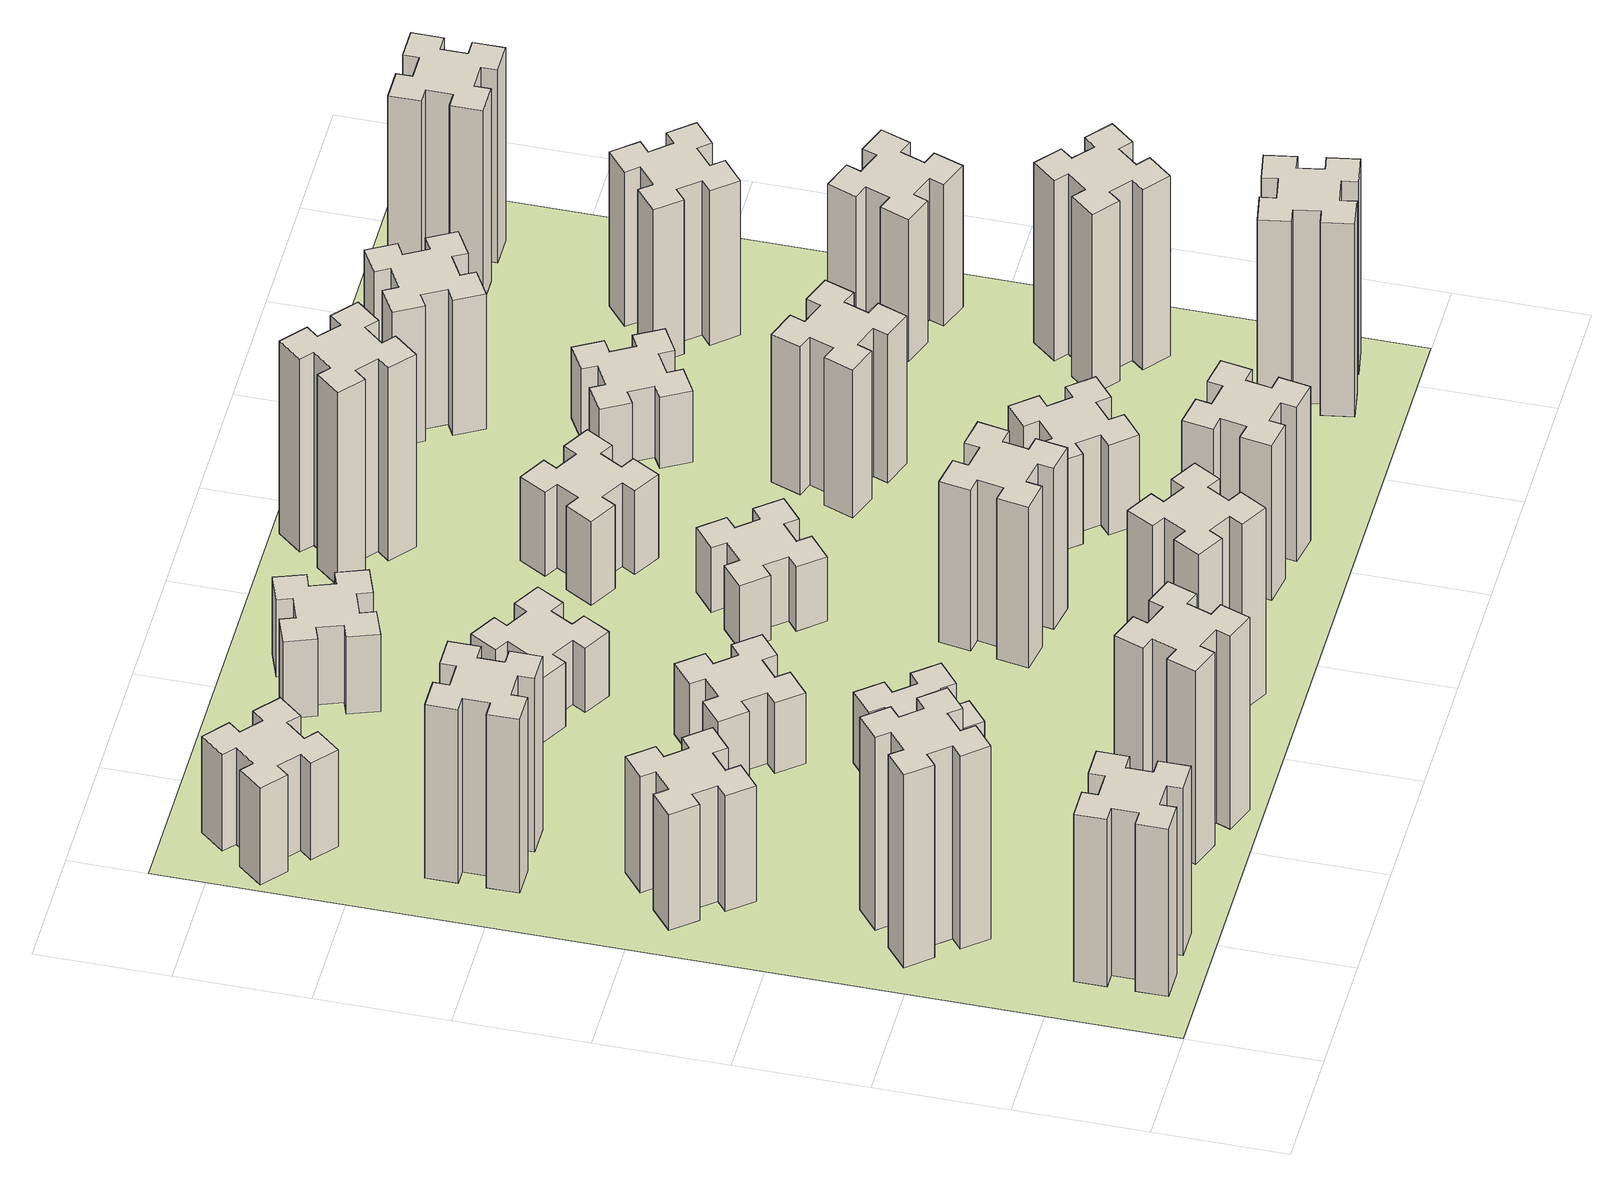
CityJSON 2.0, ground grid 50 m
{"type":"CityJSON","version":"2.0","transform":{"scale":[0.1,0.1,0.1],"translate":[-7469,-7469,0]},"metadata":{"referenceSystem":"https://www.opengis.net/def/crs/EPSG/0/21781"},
"CityObjects":{
"building1":{"type":"Building","attributes":{"class":"1000","function":"1000","usage":"1000","yearOfConstruction":2016,"roofType":"1000","measuredHeight":78,"storeysAboveGround":30,"storeysBelowGround":0},"geometry":[{"type":"Solid","lod":"1","boundaries":[[[[0,1,2,3,4,5,6,7,8,9,10,11,12,13,14,15,16,17,18,19]],[[17,16,20,21]],[[16,15,22,20]],[[15,14,23,22]],[[14,13,24,23]],[[13,12,25,24]],[[12,11,26,25]],[[11,10,27,26]],[[10,9,28,27]],[[9,8,29,28]],[[8,7,30,29]],[[7,6,31,30]],[[6,5,32,31]],[[5,4,33,32]],[[4,3,34,33]],[[3,2,35,34]],[[2,1,36,35]],[[1,0,37,36]],[[0,19,38,37]],[[19,18,39,38]],[[18,17,21,39]],[[24,25,26,27,28,29,30,31,32,33,34,35,36,37,38,39,21,20,22,23]]]]}]},
"building2":{"type":"Building","attributes":{"class":"1000","function":"1000","usage":"1000","yearOfConstruction":2016,"roofType":"1000","measuredHeight":90,"storeysAboveGround":30,"storeysBelowGround":0},"geometry":[{"type":"Solid","lod":"1","boundaries":[[[[40,41,42,43,44,45,46,47,48,49,50,51,52,53,54,55,56,57,58,59]],[[57,56,60,61]],[[56,55,62,60]],[[55,54,63,62]],[[54,53,64,63]],[[53,52,65,64]],[[52,51,66,65]],[[51,50,67,66]],[[50,49,68,67]],[[49,48,69,68]],[[48,47,70,69]],[[47,46,71,70]],[[46,45,72,71]],[[45,44,73,72]],[[44,43,74,73]],[[43,42,75,74]],[[42,41,76,75]],[[41,40,77,76]],[[40,59,78,77]],[[59,58,79,78]],[[58,57,61,79]],[[64,65,66,67,68,69,70,71,72,73,74,75,76,77,78,79,61,60,62,63]]]]}]},
"building3":{"type":"Building","attributes":{"class":"1000","function":"1000","usage":"1000","yearOfConstruction":2016,"roofType":"1000","measuredHeight":54,"storeysAboveGround":30,"storeysBelowGround":0},"geometry":[{"type":"Solid","lod":"1","boundaries":[[[[80,81,82,83,84,85,86,87,88,89,90,91,92,93,94,95,96,97,98,99]],[[97,96,100,101]],[[96,95,102,100]],[[95,94,103,102]],[[94,93,104,103]],[[93,92,105,104]],[[92,91,106,105]],[[91,90,107,106]],[[90,89,108,107]],[[89,88,109,108]],[[88,87,110,109]],[[87,86,111,110]],[[86,85,112,111]],[[85,84,113,112]],[[84,83,114,113]],[[83,82,115,114]],[[82,81,116,115]],[[81,80,117,116]],[[80,99,118,117]],[[99,98,119,118]],[[98,97,101,119]],[[104,105,106,107,108,109,110,111,112,113,114,115,116,117,118,119,101,100,102,103]]]]}]},
"building4":{"type":"Building","attributes":{"class":"1000","function":"1000","usage":"1000","yearOfConstruction":2016,"roofType":"1000","measuredHeight":81,"storeysAboveGround":30,"storeysBelowGround":0},"geometry":[{"type":"Solid","lod":"1","boundaries":[[[[120,121,122,123,124,125,126,127,128,129,130,131,132,133,134,135,136,137,138,139]],[[137,136,140,141]],[[136,135,142,140]],[[135,134,143,142]],[[134,133,144,143]],[[133,132,145,144]],[[132,131,146,145]],[[131,130,147,146]],[[130,129,148,147]],[[129,128,149,148]],[[128,127,150,149]],[[127,126,151,150]],[[126,125,152,151]],[[125,124,153,152]],[[124,123,154,153]],[[123,122,155,154]],[[122,121,156,155]],[[121,120,157,156]],[[120,139,158,157]],[[139,138,159,158]],[[138,137,141,159]],[[144,145,146,147,148,149,150,151,152,153,154,155,156,157,158,159,141,140,142,143]]]]}]},
"building5":{"type":"Building","attributes":{"class":"1000","function":"1000","usage":"1000","yearOfConstruction":2016,"roofType":"1000","measuredHeight":90,"storeysAboveGround":30,"storeysBelowGround":0},"geometry":[{"type":"Solid","lod":"1","boundaries":[[[[160,161,162,163,164,165,166,167,168,169,170,171,172,173,174,175,176,177,178,179]],[[177,176,180,181]],[[176,175,182,180]],[[175,174,183,182]],[[174,173,184,183]],[[173,172,185,184]],[[172,171,186,185]],[[171,170,187,186]],[[170,169,188,187]],[[169,168,189,188]],[[168,167,190,189]],[[167,166,191,190]],[[166,165,192,191]],[[165,164,193,192]],[[164,163,194,193]],[[163,162,195,194]],[[162,161,196,195]],[[161,160,197,196]],[[160,179,198,197]],[[179,178,199,198]],[[178,177,181,199]],[[184,185,186,187,188,189,190,191,192,193,194,195,196,197,198,199,181,180,182,183]]]]}]},
"building6":{"type":"Building","attributes":{"class":"1000","function":"1000","usage":"1000","yearOfConstruction":2016,"roofType":"1000","measuredHeight":45,"storeysAboveGround":30,"storeysBelowGround":0},"geometry":[{"type":"Solid","lod":"1","boundaries":[[[[200,201,202,203,204,205,206,207,208,209,210,211,212,213,214,215,216,217,218,219]],[[217,216,220,221]],[[216,215,222,220]],[[215,214,223,222]],[[214,213,224,223]],[[213,212,225,224]],[[212,211,226,225]],[[211,210,227,226]],[[210,209,228,227]],[[209,208,229,228]],[[208,207,230,229]],[[207,206,231,230]],[[206,205,232,231]],[[205,204,233,232]],[[204,203,234,233]],[[203,202,235,234]],[[202,201,236,235]],[[201,200,237,236]],[[200,219,238,237]],[[219,218,239,238]],[[218,217,221,239]],[[224,225,226,227,228,229,230,231,232,233,234,235,236,237,238,239,221,220,222,223]]]]}]},
"building7":{"type":"Building","attributes":{"class":"1000","function":"1000","usage":"1000","yearOfConstruction":2016,"roofType":"1000","measuredHeight":33,"storeysAboveGround":30,"storeysBelowGround":0},"geometry":[{"type":"Solid","lod":"1","boundaries":[[[[240,241,242,243,244,245,246,247,248,249,250,251,252,253,254,255,256,257,258,259]],[[257,256,260,261]],[[256,255,262,260]],[[255,254,263,262]],[[254,253,264,263]],[[253,252,265,264]],[[252,251,266,265]],[[251,250,267,266]],[[250,249,268,267]],[[249,248,269,268]],[[248,247,270,269]],[[247,246,271,270]],[[246,245,272,271]],[[245,244,273,272]],[[244,243,274,273]],[[243,242,275,274]],[[242,241,276,275]],[[241,240,277,276]],[[240,259,278,277]],[[259,258,279,278]],[[258,257,261,279]],[[264,265,266,267,268,269,270,271,272,273,274,275,276,277,278,279,261,260,262,263]]]]}]},
"building8":{"type":"Building","attributes":{"class":"1000","function":"1000","usage":"1000","yearOfConstruction":2016,"roofType":"1000","measuredHeight":33,"storeysAboveGround":30,"storeysBelowGround":0},"geometry":[{"type":"Solid","lod":"1","boundaries":[[[[280,281,282,283,284,285,286,287,288,289,290,291,292,293,294,295,296,297,298,299]],[[297,296,300,301]],[[296,295,302,300]],[[295,294,303,302]],[[294,293,304,303]],[[293,292,305,304]],[[292,291,306,305]],[[291,290,307,306]],[[290,289,308,307]],[[289,288,309,308]],[[288,287,310,309]],[[287,286,311,310]],[[286,285,312,311]],[[285,284,313,312]],[[284,283,314,313]],[[283,282,315,314]],[[282,281,316,315]],[[281,280,317,316]],[[280,299,318,317]],[[299,298,319,318]],[[298,297,301,319]],[[304,305,306,307,308,309,310,311,312,313,314,315,316,317,318,319,301,300,302,303]]]]}]},
"building9":{"type":"Building","attributes":{"class":"1000","function":"1000","usage":"1000","yearOfConstruction":2016,"roofType":"1000","measuredHeight":87,"storeysAboveGround":30,"storeysBelowGround":0},"geometry":[{"type":"Solid","lod":"1","boundaries":[[[[320,321,322,323,324,325,326,327,328,329,330,331,332,333,334,335,336,337,338,339]],[[337,336,340,341]],[[336,335,342,340]],[[335,334,343,342]],[[334,333,344,343]],[[333,332,345,344]],[[332,331,346,345]],[[331,330,347,346]],[[330,329,348,347]],[[329,328,349,348]],[[328,327,350,349]],[[327,326,351,350]],[[326,325,352,351]],[[325,324,353,352]],[[324,323,354,353]],[[323,322,355,354]],[[322,321,356,355]],[[321,320,357,356]],[[320,339,358,357]],[[339,338,359,358]],[[338,337,341,359]],[[344,345,346,347,348,349,350,351,352,353,354,355,356,357,358,359,341,340,342,343]]]]}]},
"building10":{"type":"Building","attributes":{"class":"1000","function":"1000","usage":"1000","yearOfConstruction":2016,"roofType":"1000","measuredHeight":30,"storeysAboveGround":30,"storeysBelowGround":0},"geometry":[{"type":"Solid","lod":"1","boundaries":[[[[360,361,362,363,364,365,366,367,368,369,370,371,372,373,374,375,376,377,378,379]],[[377,376,380,381]],[[376,375,382,380]],[[375,374,383,382]],[[374,373,384,383]],[[373,372,385,384]],[[372,371,386,385]],[[371,370,387,386]],[[370,369,388,387]],[[369,368,389,388]],[[368,367,390,389]],[[367,366,391,390]],[[366,365,392,391]],[[365,364,393,392]],[[364,363,394,393]],[[363,362,395,394]],[[362,361,396,395]],[[361,360,397,396]],[[360,379,398,397]],[[379,378,399,398]],[[378,377,381,399]],[[384,385,386,387,388,389,390,391,392,393,394,395,396,397,398,399,381,380,382,383]]]]}]},
"building11":{"type":"Building","attributes":{"class":"1000","function":"1000","usage":"1000","yearOfConstruction":2016,"roofType":"1000","measuredHeight":36,"storeysAboveGround":30,"storeysBelowGround":0},"geometry":[{"type":"Solid","lod":"1","boundaries":[[[[400,401,402,403,404,405,406,407,408,409,410,411,412,413,414,415,416,417,418,419]],[[417,416,420,421]],[[416,415,422,420]],[[415,414,423,422]],[[414,413,424,423]],[[413,412,425,424]],[[412,411,426,425]],[[411,410,427,426]],[[410,409,428,427]],[[409,408,429,428]],[[408,407,430,429]],[[407,406,431,430]],[[406,405,432,431]],[[405,404,433,432]],[[404,403,434,433]],[[403,402,435,434]],[[402,401,436,435]],[[401,400,437,436]],[[400,419,438,437]],[[419,418,439,438]],[[418,417,421,439]],[[424,425,426,427,428,429,430,431,432,433,434,435,436,437,438,439,421,420,422,423]]]]}]},
"building12":{"type":"Building","attributes":{"class":"1000","function":"1000","usage":"1000","yearOfConstruction":2016,"roofType":"1000","measuredHeight":75,"storeysAboveGround":30,"storeysBelowGround":0},"geometry":[{"type":"Solid","lod":"1","boundaries":[[[[440,441,442,443,444,445,446,447,448,449,450,451,452,453,454,455,456,457,458,459]],[[457,456,460,461]],[[456,455,462,460]],[[455,454,463,462]],[[454,453,464,463]],[[453,452,465,464]],[[452,451,466,465]],[[451,450,467,466]],[[450,449,468,467]],[[449,448,469,468]],[[448,447,470,469]],[[447,446,471,470]],[[446,445,472,471]],[[445,444,473,472]],[[444,443,474,473]],[[443,442,475,474]],[[442,441,476,475]],[[441,440,477,476]],[[440,459,478,477]],[[459,458,479,478]],[[458,457,461,479]],[[464,465,466,467,468,469,470,471,472,473,474,475,476,477,478,479,461,460,462,463]]]]}]},
"building13":{"type":"Building","attributes":{"class":"1000","function":"1000","usage":"1000","yearOfConstruction":2016,"roofType":"1000","measuredHeight":30,"storeysAboveGround":30,"storeysBelowGround":0},"geometry":[{"type":"Solid","lod":"1","boundaries":[[[[480,481,482,483,484,485,486,487,488,489,490,491,492,493,494,495,496,497,498,499]],[[497,496,500,501]],[[496,495,502,500]],[[495,494,503,502]],[[494,493,504,503]],[[493,492,505,504]],[[492,491,506,505]],[[491,490,507,506]],[[490,489,508,507]],[[489,488,509,508]],[[488,487,510,509]],[[487,486,511,510]],[[486,485,512,511]],[[485,484,513,512]],[[484,483,514,513]],[[483,482,515,514]],[[482,481,516,515]],[[481,480,517,516]],[[480,499,518,517]],[[499,498,519,518]],[[498,497,501,519]],[[504,505,506,507,508,509,510,511,512,513,514,515,516,517,518,519,501,500,502,503]]]]}]},
"building14":{"type":"Building","attributes":{"class":"1000","function":"1000","usage":"1000","yearOfConstruction":2016,"roofType":"1000","measuredHeight":72,"storeysAboveGround":30,"storeysBelowGround":0},"geometry":[{"type":"Solid","lod":"1","boundaries":[[[[520,521,522,523,524,525,526,527,528,529,530,531,532,533,534,535,536,537,538,539]],[[537,536,540,541]],[[536,535,542,540]],[[535,534,543,542]],[[534,533,544,543]],[[533,532,545,544]],[[532,531,546,545]],[[531,530,547,546]],[[530,529,548,547]],[[529,528,549,548]],[[528,527,550,549]],[[527,526,551,550]],[[526,525,552,551]],[[525,524,553,552]],[[524,523,554,553]],[[523,522,555,554]],[[522,521,556,555]],[[521,520,557,556]],[[520,539,558,557]],[[539,538,559,558]],[[538,537,541,559]],[[544,545,546,547,548,549,550,551,552,553,554,555,556,557,558,559,541,540,542,543]]]]}]},
"building15":{"type":"Building","attributes":{"class":"1000","function":"1000","usage":"1000","yearOfConstruction":2016,"roofType":"1000","measuredHeight":39,"storeysAboveGround":30,"storeysBelowGround":0},"geometry":[{"type":"Solid","lod":"1","boundaries":[[[[560,561,562,563,564,565,566,567,568,569,570,571,572,573,574,575,576,577,578,579]],[[577,576,580,581]],[[576,575,582,580]],[[575,574,583,582]],[[574,573,584,583]],[[573,572,585,584]],[[572,571,586,585]],[[571,570,587,586]],[[570,569,588,587]],[[569,568,589,588]],[[568,567,590,589]],[[567,566,591,590]],[[566,565,592,591]],[[565,564,593,592]],[[564,563,594,593]],[[563,562,595,594]],[[562,561,596,595]],[[561,560,597,596]],[[560,579,598,597]],[[579,578,599,598]],[[578,577,581,599]],[[584,585,586,587,588,589,590,591,592,593,594,595,596,597,598,599,581,580,582,583]]]]}]},
"building16":{"type":"Building","attributes":{"class":"1000","function":"1000","usage":"1000","yearOfConstruction":2016,"roofType":"1000","measuredHeight":90,"storeysAboveGround":30,"storeysBelowGround":0},"geometry":[{"type":"Solid","lod":"1","boundaries":[[[[600,601,602,603,604,605,606,607,608,609,610,611,612,613,614,615,616,617,618,619]],[[617,616,620,621]],[[616,615,622,620]],[[615,614,623,622]],[[614,613,624,623]],[[613,612,625,624]],[[612,611,626,625]],[[611,610,627,626]],[[610,609,628,627]],[[609,608,629,628]],[[608,607,630,629]],[[607,606,631,630]],[[606,605,632,631]],[[605,604,633,632]],[[604,603,634,633]],[[603,602,635,634]],[[602,601,636,635]],[[601,600,637,636]],[[600,619,638,637]],[[619,618,639,638]],[[618,617,621,639]],[[624,625,626,627,628,629,630,631,632,633,634,635,636,637,638,639,621,620,622,623]]]]}]},
"building17":{"type":"Building","attributes":{"class":"1000","function":"1000","usage":"1000","yearOfConstruction":2016,"roofType":"1000","measuredHeight":42,"storeysAboveGround":30,"storeysBelowGround":0},"geometry":[{"type":"Solid","lod":"1","boundaries":[[[[640,641,642,643,644,645,646,647,648,649,650,651,652,653,654,655,656,657,658,659]],[[657,656,660,661]],[[656,655,662,660]],[[655,654,663,662]],[[654,653,664,663]],[[653,652,665,664]],[[652,651,666,665]],[[651,650,667,666]],[[650,649,668,667]],[[649,648,669,668]],[[648,647,670,669]],[[647,646,671,670]],[[646,645,672,671]],[[645,644,673,672]],[[644,643,674,673]],[[643,642,675,674]],[[642,641,676,675]],[[641,640,677,676]],[[640,659,678,677]],[[659,658,679,678]],[[658,657,661,679]],[[664,665,666,667,668,669,670,671,672,673,674,675,676,677,678,679,661,660,662,663]]]]}]},
"building18":{"type":"Building","attributes":{"class":"1000","function":"1000","usage":"1000","yearOfConstruction":2016,"roofType":"1000","measuredHeight":69,"storeysAboveGround":30,"storeysBelowGround":0},"geometry":[{"type":"Solid","lod":"1","boundaries":[[[[680,681,682,683,684,685,686,687,688,689,690,691,692,693,694,695,696,697,698,699]],[[697,696,700,701]],[[696,695,702,700]],[[695,694,703,702]],[[694,693,704,703]],[[693,692,705,704]],[[692,691,706,705]],[[691,690,707,706]],[[690,689,708,707]],[[689,688,709,708]],[[688,687,710,709]],[[687,686,711,710]],[[686,685,712,711]],[[685,684,713,712]],[[684,683,714,713]],[[683,682,715,714]],[[682,681,716,715]],[[681,680,717,716]],[[680,699,718,717]],[[699,698,719,718]],[[698,697,701,719]],[[704,705,706,707,708,709,710,711,712,713,714,715,716,717,718,719,701,700,702,703]]]]}]},
"building19":{"type":"Building","attributes":{"class":"1000","function":"1000","usage":"1000","yearOfConstruction":2016,"roofType":"1000","measuredHeight":33,"storeysAboveGround":30,"storeysBelowGround":0},"geometry":[{"type":"Solid","lod":"1","boundaries":[[[[720,721,722,723,724,725,726,727,728,729,730,731,732,733,734,735,736,737,738,739]],[[737,736,740,741]],[[736,735,742,740]],[[735,734,743,742]],[[734,733,744,743]],[[733,732,745,744]],[[732,731,746,745]],[[731,730,747,746]],[[730,729,748,747]],[[729,728,749,748]],[[728,727,750,749]],[[727,726,751,750]],[[726,725,752,751]],[[725,724,753,752]],[[724,723,754,753]],[[723,722,755,754]],[[722,721,756,755]],[[721,720,757,756]],[[720,739,758,757]],[[739,738,759,758]],[[738,737,741,759]],[[744,745,746,747,748,749,750,751,752,753,754,755,756,757,758,759,741,740,742,743]]]]}]},
"building20":{"type":"Building","attributes":{"class":"1000","function":"1000","usage":"1000","yearOfConstruction":2016,"roofType":"1000","measuredHeight":90,"storeysAboveGround":30,"storeysBelowGround":0},"geometry":[{"type":"Solid","lod":"1","boundaries":[[[[760,761,762,763,764,765,766,767,768,769,770,771,772,773,774,775,776,777,778,779]],[[777,776,780,781]],[[776,775,782,780]],[[775,774,783,782]],[[774,773,784,783]],[[773,772,785,784]],[[772,771,786,785]],[[771,770,787,786]],[[770,769,788,787]],[[769,768,789,788]],[[768,767,790,789]],[[767,766,791,790]],[[766,765,792,791]],[[765,764,793,792]],[[764,763,794,793]],[[763,762,795,794]],[[762,761,796,795]],[[761,760,797,796]],[[760,779,798,797]],[[779,778,799,798]],[[778,777,781,799]],[[784,785,786,787,788,789,790,791,792,793,794,795,796,797,798,799,781,780,782,783]]]]}]},
"building21":{"type":"Building","attributes":{"class":"1000","function":"1000","usage":"1000","yearOfConstruction":2016,"roofType":"1000","measuredHeight":63,"storeysAboveGround":30,"storeysBelowGround":0},"geometry":[{"type":"Solid","lod":"1","boundaries":[[[[800,801,802,803,804,805,806,807,808,809,810,811,812,813,814,815,816,817,818,819]],[[817,816,820,821]],[[816,815,822,820]],[[815,814,823,822]],[[814,813,824,823]],[[813,812,825,824]],[[812,811,826,825]],[[811,810,827,826]],[[810,809,828,827]],[[809,808,829,828]],[[808,807,830,829]],[[807,806,831,830]],[[806,805,832,831]],[[805,804,833,832]],[[804,803,834,833]],[[803,802,835,834]],[[802,801,836,835]],[[801,800,837,836]],[[800,819,838,837]],[[819,818,839,838]],[[818,817,821,839]],[[824,825,826,827,828,829,830,831,832,833,834,835,836,837,838,839,821,820,822,823]]]]}]},
"building22":{"type":"Building","attributes":{"class":"1000","function":"1000","usage":"1000","yearOfConstruction":2016,"roofType":"1000","measuredHeight":84,"storeysAboveGround":30,"storeysBelowGround":0},"geometry":[{"type":"Solid","lod":"1","boundaries":[[[[840,841,842,843,844,845,846,847,848,849,850,851,852,853,854,855,856,857,858,859]],[[857,856,860,861]],[[856,855,862,860]],[[855,854,863,862]],[[854,853,864,863]],[[853,852,865,864]],[[852,851,866,865]],[[851,850,867,866]],[[850,849,868,867]],[[849,848,869,868]],[[848,847,870,869]],[[847,846,871,870]],[[846,845,872,871]],[[845,844,873,872]],[[844,843,874,873]],[[843,842,875,874]],[[842,841,876,875]],[[841,840,877,876]],[[840,859,878,877]],[[859,858,879,878]],[[858,857,861,879]],[[864,865,866,867,868,869,870,871,872,873,874,875,876,877,878,879,861,860,862,863]]]]}]},
"building23":{"type":"Building","attributes":{"class":"1000","function":"1000","usage":"1000","yearOfConstruction":2016,"roofType":"1000","measuredHeight":66,"storeysAboveGround":30,"storeysBelowGround":0},"geometry":[{"type":"Solid","lod":"1","boundaries":[[[[880,881,882,883,884,885,886,887,888,889,890,891,892,893,894,895,896,897,898,899]],[[897,896,900,901]],[[896,895,902,900]],[[895,894,903,902]],[[894,893,904,903]],[[893,892,905,904]],[[892,891,906,905]],[[891,890,907,906]],[[890,889,908,907]],[[889,888,909,908]],[[888,887,910,909]],[[887,886,911,910]],[[886,885,912,911]],[[885,884,913,912]],[[884,883,914,913]],[[883,882,915,914]],[[882,881,916,915]],[[881,880,917,916]],[[880,899,918,917]],[[899,898,919,918]],[[898,897,901,919]],[[904,905,906,907,908,909,910,911,912,913,914,915,916,917,918,919,901,900,902,903]]]]}]},
"building24":{"type":"Building","attributes":{"class":"1000","function":"1000","usage":"1000","yearOfConstruction":2016,"roofType":"1000","measuredHeight":72,"storeysAboveGround":30,"storeysBelowGround":0},"geometry":[{"type":"Solid","lod":"1","boundaries":[[[[920,921,922,923,924,925,926,927,928,929,930,931,932,933,934,935,936,937,938,939]],[[937,936,940,941]],[[936,935,942,940]],[[935,934,943,942]],[[934,933,944,943]],[[933,932,945,944]],[[932,931,946,945]],[[931,930,947,946]],[[930,929,948,947]],[[929,928,949,948]],[[928,927,950,949]],[[927,926,951,950]],[[926,925,952,951]],[[925,924,953,952]],[[924,923,954,953]],[[923,922,955,954]],[[922,921,956,955]],[[921,920,957,956]],[[920,939,958,957]],[[939,938,959,958]],[[938,937,941,959]],[[944,945,946,947,948,949,950,951,952,953,954,955,956,957,958,959,941,940,942,943]]]]}]},
"building25":{"type":"Building","attributes":{"class":"1000","function":"1000","usage":"1000","yearOfConstruction":2016,"roofType":"1000","measuredHeight":90,"storeysAboveGround":30,"storeysBelowGround":0},"geometry":[{"type":"Solid","lod":"1","boundaries":[[[[960,961,962,963,964,965,966,967,968,969,970,971,972,973,974,975,976,977,978,979]],[[977,976,980,981]],[[976,975,982,980]],[[975,974,983,982]],[[974,973,984,983]],[[973,972,985,984]],[[972,971,986,985]],[[971,970,987,986]],[[970,969,988,987]],[[969,968,989,988]],[[968,967,990,989]],[[967,966,991,990]],[[966,965,992,991]],[[965,964,993,992]],[[964,963,994,993]],[[963,962,995,994]],[[962,961,996,995]],[[961,960,997,996]],[[960,979,998,997]],[[979,978,999,998]],[[978,977,981,999]],[[984,985,986,987,988,989,990,991,992,993,994,995,996,997,998,999,981,980,982,983]]]]}]},
"landuse1":{"type":"LandUse","attributes":{"name":"plot1","function":"1010"},"geometry":[{"type":"MultiSurface","lod":"1","boundaries":[[[1000,1001,1002,1003]]]}]}
},
"vertices":[
[265,325,0],[265,225,0],[205,225,0],[205,105,0],[325,105,0],[325,165,0],[425,165,0],[425,105,0],[545,105,0],[545,225,0],[485,225,0],[485,325,0],[545,325,0],[545,445,0],[425,445,0],[425,385,0],[325,385,0],[325,445,0],[205,445,0],[205,325,0],[325,385,780],[325,445,780],[425,385,780],[425,445,780],[545,445,780],[545,325,780],[485,325,780],[485,225,780],[545,225,780],[545,105,780],[425,105,780],[425,165,780],[325,165,780],[325,105,780],[205,105,780],[205,225,780],[265,225,780],[265,325,780],[205,325,780],[205,445,780],
[492,1048,0],[427,1124,0],[473,1163,0],[396,1255,0],[304,1178,0],[343,1132,0],[266,1067,0],[228,1113,0],[136,1036,0],[213,944,0],[259,983,0],[323,906,0],[277,868,0],[354,776,0],[446,853,0],[408,899,0],[484,963,0],[523,917,0],[615,994,0],[538,1086,0],[484,963,900],[523,917,900],[408,899,900],[446,853,900],[354,776,900],[277,868,900],[323,906,900],[259,983,900],[213,944,900],[136,1036,900],[228,1113,900],[266,1067,900],[343,1132,900],[304,1178,900],[396,1255,900],[473,1163,900],[427,1124,900],[492,1048,900],[538,1086,900],[615,994,900],
[492,1888,0],[427,1964,0],[473,2003,0],[396,2095,0],[304,2018,0],[343,1972,0],[266,1907,0],[228,1953,0],[136,1876,0],[213,1784,0],[259,1823,0],[323,1746,0],[277,1708,0],[354,1616,0],[446,1693,0],[408,1739,0],[484,1803,0],[523,1757,0],[615,1834,0],[538,1926,0],[484,1803,540],[523,1757,540],[408,1739,540],[446,1693,540],[354,1616,540],[277,1708,540],[323,1746,540],[259,1823,540],[213,1784,540],[136,1876,540],[228,1953,540],[266,1907,540],[343,1972,540],[304,2018,540],[396,2095,540],[473,2003,540],[427,1964,540],[492,1888,540],[538,1926,540],[615,1834,540],
[485,2545,0],[485,2645,0],[545,2645,0],[545,2765,0],[425,2765,0],[425,2705,0],[325,2705,0],[325,2765,0],[205,2765,0],[205,2645,0],[265,2645,0],[265,2545,0],[205,2545,0],[205,2425,0],[325,2425,0],[325,2485,0],[425,2485,0],[425,2425,0],[545,2425,0],[545,2545,0],[425,2485,810],[425,2425,810],[325,2485,810],[325,2425,810],[205,2425,810],[205,2545,810],[265,2545,810],[265,2645,810],[205,2645,810],[205,2765,810],[325,2765,810],[325,2705,810],[425,2705,810],[425,2765,810],[545,2765,810],[545,2645,810],[485,2645,810],[485,2545,810],[545,2545,810],[545,2425,810],
[1029,360,0],[995,266,0],[939,287,0],[897,174,0],[1010,133,0],[1031,189,0],[1125,155,0],[1104,99,0],[1217,57,0],[1258,170,0],[1202,191,0],[1236,285,0],[1292,264,0],[1333,377,0],[1220,418,0],[1200,362,0],[1106,396,0],[1127,452,0],[1014,493,0],[973,380,0],[1106,396,900],[1127,452,900],[1200,362,900],[1220,418,900],[1333,377,900],[1292,264,900],[1236,285,900],[1202,191,900],[1258,170,900],[1217,57,900],[1104,99,900],[1125,155,900],[1031,189,900],[1010,133,900],[897,174,900],[939,287,900],[995,266,900],[1029,360,900],[973,380,900],[1014,493,900],
[384,3387,0],[308,3452,0],[346,3498,0],[254,3575,0],[177,3483,0],[223,3444,0],[159,3368,0],[113,3406,0],[36,3314,0],[128,3237,0],[166,3283,0],[243,3219,0],[204,3173,0],[296,3096,0],[373,3188,0],[327,3226,0],[392,3303,0],[438,3264,0],[515,3356,0],[423,3433,0],[392,3303,450],[438,3264,450],[327,3226,450],[373,3188,450],[296,3096,450],[204,3173,450],[243,3219,450],[166,3283,450],[128,3237,450],[36,3314,450],[113,3406,450],[159,3368,450],[223,3444,450],[177,3483,450],[254,3575,450],[346,3498,450],[308,3452,450],[384,3387,450],[423,3433,450],[515,3356,450],
[1083,1332,0],[1006,1267,0],[968,1313,0],[876,1236,0],[953,1144,0],[999,1183,0],[1063,1106,0],[1017,1068,0],[1094,976,0],[1186,1053,0],[1148,1099,0],[1224,1163,0],[1263,1117,0],[1355,1194,0],[1278,1286,0],[1232,1248,0],[1167,1324,0],[1213,1363,0],[1136,1455,0],[1044,1378,0],[1167,1324,330],[1213,1363,330],[1232,1248,330],[1278,1286,330],[1355,1194,330],[1263,1117,330],[1224,1163,330],[1148,1099,330],[1186,1053,330],[1094,976,330],[1017,1068,330],[1063,1106,330],[999,1183,330],[953,1144,330],[876,1236,330],[968,1313,330],[1006,1267,330],[1083,1332,330],[1044,1378,330],[1136,1455,330],
[1083,1972,0],[1006,1907,0],[968,1953,0],[876,1876,0],[953,1784,0],[999,1823,0],[1063,1746,0],[1017,1708,0],[1094,1616,0],[1186,1693,0],[1148,1739,0],[1224,1803,0],[1263,1757,0],[1355,1834,0],[1278,1926,0],[1232,1888,0],[1167,1964,0],[1213,2003,0],[1136,2095,0],[1044,2018,0],[1167,1964,330],[1213,2003,330],[1232,1888,330],[1278,1926,330],[1355,1834,330],[1263,1757,330],[1224,1803,330],[1148,1739,330],[1186,1693,330],[1094,1616,330],[1017,1708,330],[1063,1746,330],[999,1823,330],[953,1784,330],[876,1876,330],[968,1953,330],[1006,1907,330],[1083,1972,330],[1044,2018,330],[1136,2095,330],
[1657,305,0],[1744,255,0],[1714,203,0],[1818,143,0],[1878,247,0],[1826,277,0],[1876,364,0],[1928,334,0],[1988,438,0],[1884,498,0],[1854,446,0],[1767,496,0],[1797,548,0],[1693,608,0],[1633,504,0],[1685,474,0],[1635,387,0],[1583,417,0],[1523,313,0],[1627,253,0],[1635,387,870],[1583,417,870],[1685,474,870],[1633,504,870],[1693,608,870],[1797,548,870],[1767,496,870],[1854,446,870],[1884,498,870],[1988,438,870],[1928,334,870],[1876,364,870],[1826,277,870],[1878,247,870],[1818,143,870],[1714,203,870],[1744,255,870],[1657,305,870],[1627,253,870],[1523,313,870],
[1314,2666,0],[1227,2716,0],[1257,2768,0],[1153,2828,0],[1093,2724,0],[1145,2694,0],[1095,2607,0],[1043,2637,0],[983,2533,0],[1087,2473,0],[1117,2525,0],[1204,2475,0],[1174,2423,0],[1278,2363,0],[1338,2467,0],[1286,2497,0],[1336,2584,0],[1388,2554,0],[1448,2658,0],[1344,2718,0],[1336,2584,300],[1388,2554,300],[1286,2497,300],[1338,2467,300],[1278,2363,300],[1174,2423,300],[1204,2475,300],[1117,2525,300],[1087,2473,300],[983,2533,300],[1043,2637,300],[1095,2607,300],[1145,2694,300],[1093,2724,300],[1153,2828,300],[1257,2768,300],[1227,2716,300],[1314,2666,300],[1344,2718,300],[1448,2658,300],
[995,3345,0],[1029,3251,0],[973,3230,0],[1014,3117,0],[1127,3159,0],[1106,3215,0],[1200,3249,0],[1220,3193,0],[1333,3234,0],[1292,3347,0],[1236,3326,0],[1202,3420,0],[1258,3440,0],[1217,3553,0],[1104,3512,0],[1125,3456,0],[1031,3422,0],[1010,3478,0],[897,3437,0],[939,3324,0],[1031,3422,360],[1010,3478,360],[1125,3456,360],[1104,3512,360],[1217,3553,360],[1258,3440,360],[1202,3420,360],[1236,3326,360],[1292,3347,360],[1333,3234,360],[1220,3193,360],[1200,3249,360],[1106,3215,360],[1127,3159,360],[1014,3117,360],[973,3230,360],[1029,3251,360],[995,3345,360],[939,3324,360],[897,3437,360],
[2055,1047,0],[2072,1145,0],[2131,1135,0],[2152,1253,0],[2034,1274,0],[2024,1215,0],[1925,1232,0],[1936,1291,0],[1817,1312,0],[1797,1194,0],[1856,1184,0],[1838,1085,0],[1779,1096,0],[1758,977,0],[1877,957,0],[1887,1016,0],[1985,998,0],[1975,939,0],[2093,918,0],[2114,1037,0],[1985,998,750],[1975,939,750],[1887,1016,750],[1877,957,750],[1758,977,750],[1779,1096,750],[1838,1085,750],[1856,1184,750],[1797,1194,750],[1817,1312,750],[1936,1291,750],[1925,1232,750],[2024,1215,750],[2034,1274,750],[2152,1253,750],[2131,1135,750],[2072,1145,750],[2055,1047,750],[2114,1037,750],[2093,918,750],
[1972,1988,0],[1907,2064,0],[1953,2103,0],[1876,2195,0],[1784,2118,0],[1823,2072,0],[1746,2007,0],[1708,2053,0],[1616,1976,0],[1693,1884,0],[1739,1923,0],[1803,1846,0],[1757,1808,0],[1834,1716,0],[1926,1793,0],[1888,1839,0],[1964,1903,0],[2003,1857,0],[2095,1934,0],[2018,2026,0],[1964,1903,300],[2003,1857,300],[1888,1839,300],[1926,1793,300],[1834,1716,300],[1757,1808,300],[1803,1846,300],[1739,1923,300],[1693,1884,300],[1616,1976,300],[1708,2053,300],[1746,2007,300],[1823,2072,300],[1784,2118,300],[1876,2195,300],[1953,2103,300],[1907,2064,300],[1972,1988,300],[2018,2026,300],[2095,1934,300],
[2396,444,0],[2378,345,0],[2319,356,0],[2298,237,0],[2417,217,0],[2427,276,0],[2525,258,0],[2515,199,0],[2633,178,0],[2654,297,0],[2595,307,0],[2612,405,0],[2671,395,0],[2692,513,0],[2574,534,0],[2564,475,0],[2465,492,0],[2476,551,0],[2357,572,0],[2337,454,0],[2465,492,720],[2476,551,720],[2564,475,720],[2574,534,720],[2692,513,720],[2671,395,720],[2612,405,720],[2595,307,720],[2654,297,720],[2633,178,720],[2515,199,720],[2525,258,720],[2427,276,720],[2417,217,720],[2298,237,720],[2319,356,720],[2378,345,720],[2396,444,720],[2337,454,720],[2357,572,720],
[2026,2497,0],[2076,2584,0],[2128,2554,0],[2188,2658,0],[2084,2718,0],[2054,2666,0],[1967,2716,0],[1997,2768,0],[1893,2828,0],[1833,2724,0],[1885,2694,0],[1835,2607,0],[1783,2637,0],[1723,2533,0],[1827,2473,0],[1857,2525,0],[1944,2475,0],[1914,2423,0],[2018,2363,0],[2078,2467,0],[1944,2475,390],[1914,2423,390],[1857,2525,390],[1827,2473,390],[1723,2533,390],[1783,2637,390],[1835,2607,390],[1885,2694,390],[1833,2724,390],[1893,2828,390],[1997,2768,390],[1967,2716,390],[2054,2666,390],[2084,2718,390],[2188,2658,390],[2128,2554,390],[2076,2584,390],[2026,2497,390],[2078,2467,390],[2018,2363,390],
[1746,3383,0],[1823,3319,0],[1784,3273,0],[1876,3196,0],[1953,3288,0],[1907,3326,0],[1972,3403,0],[2018,3364,0],[2095,3456,0],[2003,3533,0],[1964,3487,0],[1888,3552,0],[1926,3598,0],[1834,3675,0],[1757,3583,0],[1803,3544,0],[1739,3468,0],[1693,3506,0],[1616,3414,0],[1708,3337,0],[1739,3468,900],[1693,3506,900],[1803,3544,900],[1757,3583,900],[1834,3675,900],[1926,3598,900],[1888,3552,900],[1964,3487,900],[2003,3533,900],[2095,3456,900],[2018,3364,900],[1972,3403,900],[1907,3326,900],[1953,3288,900],[1876,3196,900],[1784,3273,900],[1823,3319,900],[1746,3383,900],[1708,3337,900],[1616,3414,900],
[2563,1132,0],[2486,1067,0],[2448,1113,0],[2356,1036,0],[2433,944,0],[2479,983,0],[2543,906,0],[2497,868,0],[2574,776,0],[2666,853,0],[2628,899,0],[2704,963,0],[2743,917,0],[2835,994,0],[2758,1086,0],[2712,1048,0],[2647,1124,0],[2693,1163,0],[2616,1255,0],[2524,1178,0],[2647,1124,420],[2693,1163,420],[2712,1048,420],[2758,1086,420],[2835,994,420],[2743,917,420],[2704,963,420],[2628,899,420],[2666,853,420],[2574,776,420],[2497,868,420],[2543,906,420],[2479,983,420],[2433,944,420],[2356,1036,420],[2448,1113,420],[2486,1067,420],[2563,1132,420],[2524,1178,420],[2616,1255,420],
[2682,1771,0],[2716,1865,0],[2772,1844,0],[2813,1957,0],[2700,1998,0],[2680,1942,0],[2586,1976,0],[2607,2032,0],[2494,2073,0],[2453,1960,0],[2509,1940,0],[2475,1846,0],[2419,1867,0],[2377,1754,0],[2490,1713,0],[2511,1769,0],[2605,1735,0],[2584,1679,0],[2697,1637,0],[2738,1750,0],[2605,1735,690],[2584,1679,690],[2511,1769,690],[2490,1713,690],[2377,1754,690],[2419,1867,690],[2475,1846,690],[2509,1940,690],[2453,1960,690],[2494,2073,690],[2607,2032,690],[2586,1976,690],[2680,1942,690],[2700,1998,690],[2813,1957,690],[2772,1844,690],[2716,1865,690],[2682,1771,690],[2738,1750,690],[2697,1637,690],
[2475,2584,0],[2525,2497,0],[2473,2467,0],[2533,2363,0],[2637,2423,0],[2607,2475,0],[2694,2525,0],[2724,2473,0],[2828,2533,0],[2768,2637,0],[2716,2607,0],[2666,2694,0],[2718,2724,0],[2658,2828,0],[2554,2768,0],[2584,2716,0],[2497,2666,0],[2467,2718,0],[2363,2658,0],[2423,2554,0],[2497,2666,330],[2467,2718,330],[2584,2716,330],[2554,2768,330],[2658,2828,330],[2718,2724,330],[2666,2694,330],[2716,2607,330],[2768,2637,330],[2828,2533,330],[2724,2473,330],[2694,2525,330],[2607,2475,330],[2637,2423,330],[2533,2363,330],[2473,2467,330],[2525,2497,330],[2475,2584,330],[2423,2554,330],[2363,2658,330],
[3465,492,0],[3367,475,0],[3357,534,0],[3238,513,0],[3259,395,0],[3318,405,0],[3336,307,0],[3277,297,0],[3297,178,0],[3416,199,0],[3405,258,0],[3504,276,0],[3514,217,0],[3632,237,0],[3611,356,0],[3552,345,0],[3535,444,0],[3594,454,0],[3573,572,0],[3455,551,0],[3535,444,900],[3594,454,900],[3552,345,900],[3611,356,900],[3632,237,900],[3514,217,900],[3504,276,900],[3405,258,900],[3416,199,900],[3297,178,900],[3277,297,900],[3336,307,900],[3318,405,900],[3259,395,900],[3238,513,900],[3357,534,900],[3367,475,900],[3465,492,900],[3455,551,900],[3573,572,900],
[2716,3347,0],[2666,3434,0],[2718,3464,0],[2658,3568,0],[2554,3508,0],[2584,3456,0],[2497,3406,0],[2467,3458,0],[2363,3398,0],[2423,3294,0],[2475,3324,0],[2525,3237,0],[2473,3207,0],[2533,3103,0],[2637,3163,0],[2607,3215,0],[2694,3265,0],[2724,3213,0],[2828,3273,0],[2768,3377,0],[2694,3265,630],[2724,3213,630],[2607,3215,630],[2637,3163,630],[2533,3103,630],[2473,3207,630],[2525,3237,630],[2475,3324,630],[2423,3294,630],[2363,3398,630],[2467,3458,630],[2497,3406,630],[2584,3456,630],[2554,3508,630],[2658,3568,630],[2718,3464,630],[2666,3434,630],[2716,3347,630],[2768,3377,630],[2828,3273,630],
[3487,1006,0],[3552,1083,0],[3598,1044,0],[3675,1136,0],[3583,1213,0],[3544,1167,0],[3468,1232,0],[3506,1278,0],[3414,1355,0],[3337,1263,0],[3383,1224,0],[3319,1148,0],[3273,1186,0],[3196,1094,0],[3288,1017,0],[3326,1063,0],[3403,999,0],[3364,953,0],[3456,876,0],[3533,968,0],[3403,999,840],[3364,953,840],[3326,1063,840],[3288,1017,840],[3196,1094,840],[3273,1186,840],[3319,1148,840],[3383,1224,840],[3337,1263,840],[3414,1355,840],[3506,1278,840],[3468,1232,840],[3544,1167,840],[3583,1213,840],[3675,1136,840],[3598,1044,840],[3552,1083,840],[3487,1006,840],[3533,968,840],[3456,876,840],
[3520,1942,0],[3426,1976,0],[3447,2032,0],[3334,2073,0],[3293,1960,0],[3349,1940,0],[3315,1846,0],[3259,1867,0],[3217,1754,0],[3330,1713,0],[3351,1769,0],[3445,1735,0],[3424,1679,0],[3537,1637,0],[3578,1750,0],[3522,1771,0],[3556,1865,0],[3612,1844,0],[3653,1957,0],[3540,1998,0],[3556,1865,660],[3612,1844,660],[3522,1771,660],[3578,1750,660],[3537,1637,660],[3424,1679,660],[3445,1735,660],[3351,1769,660],[3330,1713,660],[3217,1754,660],[3259,1867,660],[3315,1846,660],[3349,1940,660],[3293,1960,660],[3334,2073,660],[3447,2032,660],[3426,1976,660],[3520,1942,660],[3540,1998,660],[3653,1957,660],
[3119,2563,0],[3183,2486,0],[3137,2448,0],[3214,2356,0],[3306,2433,0],[3268,2479,0],[3344,2543,0],[3383,2497,0],[3475,2574,0],[3398,2666,0],[3352,2628,0],[3287,2704,0],[3333,2743,0],[3256,2835,0],[3164,2758,0],[3203,2712,0],[3126,2647,0],[3088,2693,0],[2996,2616,0],[3073,2524,0],[3126,2647,720],[3088,2693,720],[3203,2712,720],[3164,2758,720],[3256,2835,720],[3333,2743,720],[3287,2704,720],[3352,2628,720],[3398,2666,720],[3475,2574,720],[3383,2497,720],[3344,2543,720],[3268,2479,720],[3306,2433,720],[3214,2356,720],[3137,2448,720],[3183,2486,720],[3119,2563,720],[3073,2524,720],[2996,2616,720],
[3285,3325,0],[3385,3325,0],[3385,3265,0],[3505,3265,0],[3505,3385,0],[3445,3385,0],[3445,3485,0],[3505,3485,0],[3505,3605,0],[3385,3605,0],[3385,3545,0],[3285,3545,0],[3285,3605,0],[3165,3605,0],[3165,3485,0],[3225,3485,0],[3225,3385,0],[3165,3385,0],[3165,3265,0],[3285,3265,0],[3225,3385,900],[3165,3385,900],[3225,3485,900],[3165,3485,900],[3165,3605,900],[3285,3605,900],[3285,3545,900],[3385,3545,900],[3385,3605,900],[3505,3605,900],[3505,3485,900],[3445,3485,900],[3445,3385,900],[3505,3385,900],[3505,3265,900],[3385,3265,900],[3385,3325,900],[3285,3325,900],[3285,3265,900],[3165,3265,900],
[5,3705,0],[3705,3705,0],[3705,5,0],[5,5,0]
]}
